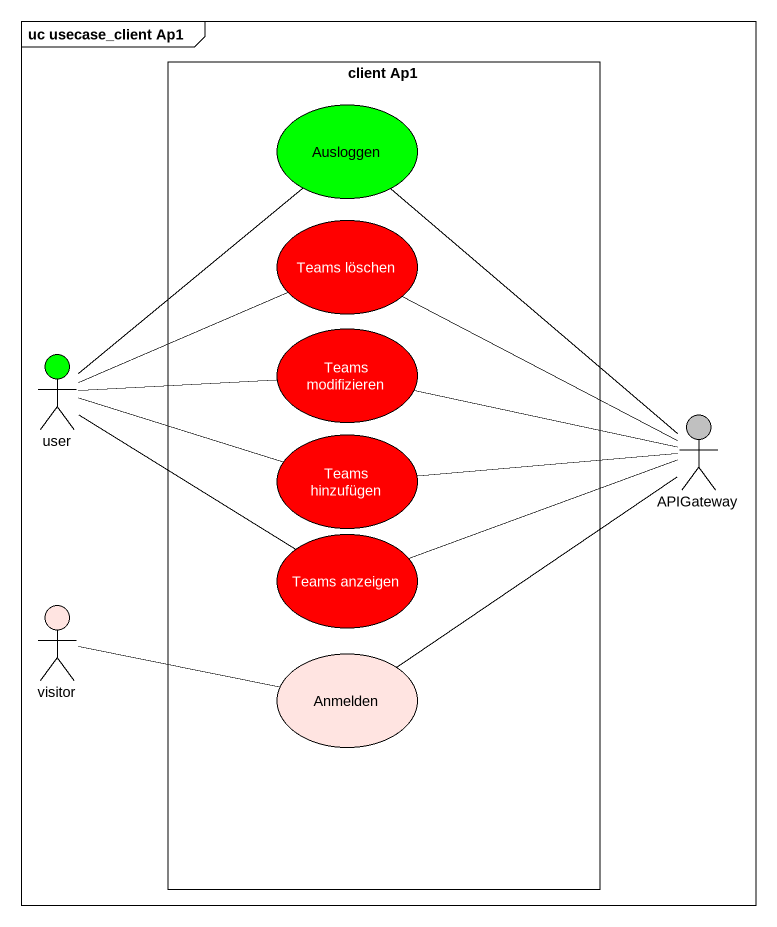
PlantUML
@startuml
mainframe uc usecase_client Ap1
rectangle "client Ap1" as client_Ap1 {
  usecase Ausloggen #00FF00
  usecase "Teams löschen" as Teams_löschen #FF0000
  usecase "Teams modifizieren" as Teams_modifizieren #FF0000
  usecase "Teams hinzufügen" as Teams_hinzufügen #FF0000
  usecase "Teams anzeigen" as Teams_anzeigen #FF0000
  usecase Anmelden #FFE4E1
}
actor user #00FF00
actor APIGateway #C0C0C0
actor visitor #FFE4E1
Ausloggen -- APIGateway
Teams_löschen -right- APIGateway
Teams_modifizieren -right- APIGateway
user -up- Ausloggen
user -right- Teams_löschen
user -right- Teams_modifizieren
user -right- Teams_hinzufügen
user -right- Teams_anzeigen
Teams_hinzufügen -right- APIGateway
Teams_anzeigen -right- APIGateway
visitor -right- Anmelden
Anmelden -up- APIGateway
@enduml
